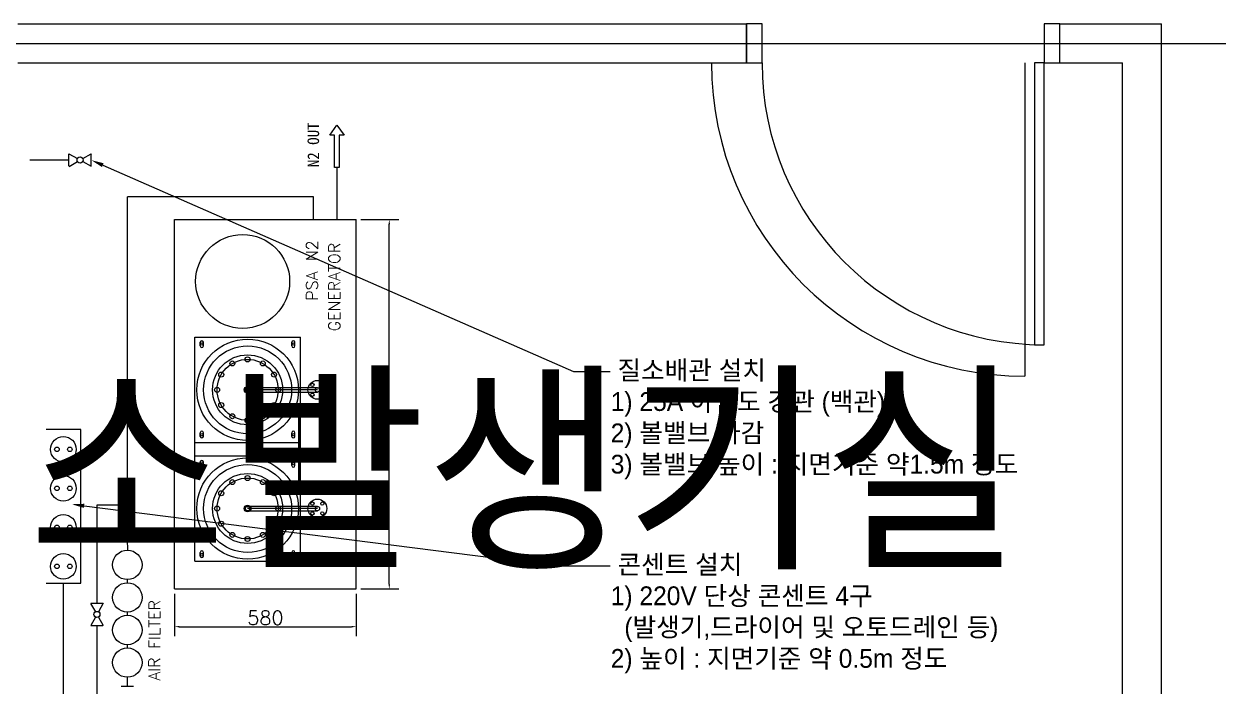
# Model space of a CAD drawing. Header units: millimetres. Extents: x 10462777 to 22643323, y 453826 to 1389191.
# Drawn here: x 11492955 to 11496766, y 614654 to 616770 of the extents above; entities that cross this region are included whole.
import ezdxf
from ezdxf import colors
from ezdxf.entities.mleader import LeaderData, LeaderLine
from ezdxf.math import Vec2, Vec3

# ---------------------------------------------------------------- set-up
doc = ezdxf.new("R2010")
doc.units = ezdxf.units.MM
doc.header["$LTSCALE"] = 200
doc.header["$MEASUREMENT"] = 0
doc.header["$PDMODE"] = 35
doc.header["$PDSIZE"] = -5
doc.layers.get('0').update_dxf_attribs({"linetype": 'CONTINUOUS'})
doc.layers.get('DEFPOINTS').update_dxf_attribs({"linetype": 'CONTINUOUS'})
for name, color, linetype in [('CEN', 1, 'CONTINUOUS'), ('door', 4, 'CONTINUOUS'), ('panel', 4, 'CONTINUOUS'), ('TEXT', 7, 'CONTINUOUS')]:
    doc.layers.add(name, color=color, linetype=linetype)
doc.styles.add('HY울릉도L', font='txt.shx ', dxfattribs={"bigfont": ' whgtxt.shx'})
doc.styles.add('ROMANS', font='txt.shx ', dxfattribs={"bigfont": ' whgtxt.shx'})
doc.styles.get("Standard").update_dxf_attribs({"font": 'SYMBOL'})
doc.dimstyles.new('STD', dxfattribs={"dimscale": 30, "dimtxt": 1.5, "dimasz": 0.5, "dimexe": 1, "dimexo": 0.5, "dimgap": 0.2, "dimtad": 1, "dimdec": 0, "dimzin": 12, "dimdsep": 46, "dimtxsty": 'ROMANS', "dimcen": 1, "dimclrd": 1, "dimclre": 1, "dimclrt": 256, "dimadec": 0, "dimazin": 3, "dimtfac": 1, "dimtdec": 0, "dimtmove": 1, "dimatfit": 3, "dimfxl": 1, "dimtolj": 2, "dimtzin": 0, "dimarcsym": 0})

# ---------------------------------------------------------------- blocks, each defined once
blk = doc.blocks.new('*D302')
at = {"color": 1, "lineweight": -2, "ltscale": 100, "transparency": 16777216}
for p, q in [((11494030.8, 616144.7), (11494151.1, 616144.7)), ((11494121.1, 614979.7), (11494121.1, 616129.7)), ((11494030.8, 614964.7), (11494151.1, 614964.7))]:
    blk.add_line(p, q, dxfattribs=at)
at = {"color": 1, "ltscale": 100, "transparency": 16777216}
for points in [[(11494118.6, 616129.7), (11494123.6, 616129.7), (11494121.1, 616144.7)], [(11494118.6, 614979.7), (11494123.6, 614979.7), (11494121.1, 614964.7)]]:
    blk.add_solid(points, dxfattribs=at)
at = {"layer": 'DEFPOINTS', "color": 0, "ltscale": 100, "transparency": 16777216}
for p in [(11494015.8, 616144.7), (11494121.1, 616144.7), (11494015.8, 614964.7)]:
    blk.add_point(p, dxfattribs=at)
at = {"ltscale": 100, "transparency": 16777216, "insert": (11494092.6, 615554.7), "char_height": 45, "attachment_point": 5, "rotation": 90, "style": 'ROMANS'}
blk.add_mtext('\\A2;1180', dxfattribs=at)
blk = doc.blocks.new('*D307')
at = {"color": 1, "lineweight": -2, "ltscale": 100, "transparency": 16777216}
for p, q in [((11493435.8, 614949.7), (11493435.8, 614814.3)), ((11494015.8, 614949.7), (11494015.8, 614814.3)), ((11493450.8, 614844.3), (11494000.8, 614844.3))]:
    blk.add_line(p, q, dxfattribs=at)
at = {"color": 1, "ltscale": 100, "transparency": 16777216}
for points in [[(11493450.8, 614846.8), (11493450.8, 614841.8), (11493435.8, 614844.3)], [(11494000.8, 614846.8), (11494000.8, 614841.8), (11494015.8, 614844.3)]]:
    blk.add_solid(points, dxfattribs=at)
at = {"layer": 'DEFPOINTS', "color": 0, "ltscale": 100, "transparency": 16777216}
for p in [(11493435.8, 614964.7), (11494015.8, 614964.7), (11494015.8, 614844.3)]:
    blk.add_point(p, dxfattribs=at)
at = {"ltscale": 100, "transparency": 16777216, "insert": (11493725.8, 614872.8), "char_height": 45, "attachment_point": 5, "style": 'ROMANS'}
blk.add_mtext('\\A2;580', dxfattribs=at)

msp = doc.modelspace()

# ---------------------------------------------------------------- linework, layer by layer
at = {"ltscale": 100}
for p, q in [((11496149.58896, 616644.73366), (11496149.58896, 615644.73366)), ((11493435.7949, 616144.73366), (11494015.7949, 616144.73366)), ((11493435.7949, 614964.73366), (11493435.7949, 616144.73366)), ((11494015.7949, 614964.73366), (11494015.7949, 616144.73366)), ((11493435.7949, 614964.73366), (11494015.7949, 614964.73366))]:
    msp.add_line(p, q, dxfattribs=at)
at = {"color": 252, "ltscale": 5}
for p, q in [((11493930.96523, 616414.62861), (11493953.70581, 616446.05102)), ((11493953.70581, 616446.05102), (11493976.91702, 616414.62861)), ((11493946.67644, 616414.62861), (11493930.96523, 616414.62861)), ((11493946.67644, 616310.51594), (11493946.67644, 616414.62861)), ((11493961.20581, 616414.62861), (11493961.20581, 616310.51594)), ((11493976.91702, 616414.62861), (11493961.20581, 616414.62861)), ((11493961.20581, 616310.51594), (11493946.67644, 616310.51594)), ((11493953.94113, 616310.51594), (11493953.94113, 616144.73366)), ((11493879.69331, 616216.78953), (11493285.26358, 616216.78953)), ((11493285.26358, 615194.50342), (11493285.26358, 616216.78953)), ((11493879.69331, 616144.73366), (11493879.69331, 616216.78953)), ((11493285.26358, 615232.87568), (11493187.98796, 615232.87568)), ((11493187.98796, 615232.87568), (11493187.98796, 614919.28801)), ((11493264.97478, 615193.99539), (11493280.40401, 615167.12536)), ((11493265.48281, 615194.50342), (11493305.33606, 615194.50342)), ((11493305.59112, 615194.06286), (11493290.12314, 615167.12536)), ((11493280.54809, 615150.11837), (11493265.48281, 615122.82142)), ((11493265.48281, 615122.82142), (11493304.53631, 615122.82142)), ((11493285.00956, 615122.82142), (11493285.26358, 615088.66745)), ((11493289.97907, 615150.11837), (11493304.79886, 615123.26621)), ((11493285.26358, 614984.66745), (11493285.26358, 614994.66745)), ((11493167.79771, 614918.78048), (11493183.22694, 614891.91045)), ((11493168.30574, 614919.28851), (11493208.15899, 614919.28851)), ((11493208.41404, 614918.84795), (11493192.94607, 614891.91045)), ((11493183.37101, 614874.90346), (11493168.30574, 614847.60651)), ((11493192.80199, 614874.90346), (11493207.62179, 614848.05129)), ((11493285.26358, 614880.66745), (11493285.26358, 614890.66745)), ((11493168.30574, 614847.60651), (11493207.35924, 614847.60651)), ((11493188.0865, 614847.60651), (11493188.0865, 614552.11906)), ((11493285.26358, 614776.66745), (11493285.26358, 614786.66745)), ((11493285.26358, 614654.58878), (11493285.26358, 614682.66745)), ((11493265.48281, 614654.58878), (11493305.33606, 614654.58878))]:
    msp.add_line(p, q, dxfattribs=at)
at = {"color": 5, "ltscale": 100}
for p, q in [((11493098.46414, 616314.9529), (11493098.46414, 616354.80615)), ((11493098.90471, 616355.0612), (11493125.84221, 616339.59323)), ((11493142.8492, 616339.44915), (11493169.70136, 616354.26895)), ((11493169.70136, 616354.26895), (11493170.14615, 616354.00639)), ((11493170.14615, 616314.9529), (11493170.14615, 616354.00639)), ((11493098.46414, 616334.73366), (11492974.14402, 616334.73366)), ((11493098.97217, 616314.44486), (11493125.84221, 616329.8741)), ((11493142.8492, 616330.01817), (11493170.14615, 616314.9529)), ((11493136.38205, 615474.39779), (11493025.7054, 615474.39779)), ((11493136.38205, 614982.9418), (11493136.38205, 615474.39779)), ((11493025.7054, 614982.9418), (11493136.38205, 614982.9418)), ((11493081.04373, 612509.05051), (11493081.04373, 614982.9418))]:
    msp.add_line(p, q, dxfattribs=at)
for p, q in [((11493500.45906, 615432.30119), (11493500.45906, 615769.21723)), ((11493500.45906, 615053.27065), (11493500.45906, 615769.21723)), ((11493500.45906, 615432.30119), (11493500.45906, 615769.21723)), ((11493500.45906, 615769.21723), (11493837.3751, 615769.21723)), ((11493500.45906, 615769.21723), (11493837.3751, 615769.21723)), ((11493500.45906, 615769.21723), (11493837.3751, 615769.21723)), ((11493500.45906, 615432.30119), (11493500.45906, 615769.21723)), ((11493500.45906, 615053.27065), (11493500.45906, 615769.21723)), ((11493837.3751, 615432.30119), (11493837.3751, 615769.21723)), ((11493517.68772, 615741.1409), (11493517.68772, 615752.62667)), ((11493527.8973, 615741.1409), (11493527.8973, 615752.62667)), ((11493809.93686, 615741.1409), (11493809.93686, 615752.62667)), ((11493820.14644, 615741.1409), (11493820.14644, 615752.62667)), ((11493837.3751, 615085.17558), (11493837.3751, 615737.31231)), ((11493891.61348, 615607.68258), (11493668.91708, 615607.68258)), ((11493891.61348, 615600.75921), (11493668.91708, 615600.75921)), ((11493668.91708, 615593.83584), (11493891.61348, 615593.83584)), ((11493818.70995, 615536.94936), (11493818.70995, 615538.86365)), ((11493834.66242, 615538.86365), (11493818.70995, 615538.86365)), ((11493832.74812, 615536.94936), (11493818.70995, 615536.94936)), ((11493832.74812, 615285.53852), (11493832.74812, 615536.94936)), ((11493834.66242, 615283.62423), (11493834.66242, 615538.86365)), ((11493834.66242, 615283.62423), (11493834.66242, 615538.86365)), ((11493517.68772, 615452.08225), (11493517.68772, 615463.56802)), ((11493527.8973, 615452.08225), (11493527.8973, 615463.56802)), ((11493809.93686, 615452.08225), (11493809.93686, 615463.56802)), ((11493820.14644, 615452.08225), (11493820.14644, 615463.56802)), ((11493500.45906, 615432.30119), (11493837.3751, 615432.30119)), ((11493500.45906, 615432.30119), (11493837.3751, 615432.30119)), ((11493500.45906, 615053.27065), (11493500.45906, 615390.18669)), ((11493500.45906, 615053.27065), (11493500.45906, 615390.18669)), ((11493500.45906, 615390.18669), (11493837.3751, 615390.18669)), ((11493500.45906, 615053.27065), (11493500.45906, 615390.18669)), ((11493837.3751, 615053.27065), (11493837.3751, 615390.18669)), ((11493517.68772, 615358.91986), (11493517.68772, 615370.40563)), ((11493527.8973, 615358.91986), (11493527.8973, 615370.40563)), ((11493809.93686, 615358.91986), (11493809.93686, 615370.40563)), ((11493820.14644, 615358.91986), (11493820.14644, 615370.40563)), ((11493818.70995, 615283.62423), (11493818.70995, 615285.53852)), ((11493818.70995, 615285.53852), (11493832.74812, 615285.53852)), ((11493818.70995, 615283.62423), (11493834.66242, 615283.62423)), ((11493891.61348, 615228.65204), (11493668.91708, 615228.65204)), ((11493891.61348, 615221.72867), (11493668.91708, 615221.72867)), ((11493668.91708, 615214.8053), (11493891.61348, 615214.8053)), ((11493500.45906, 615053.27065), (11493837.3751, 615053.27065)), ((11493500.45906, 615053.27065), (11493837.3751, 615053.27065)), ((11493500.45906, 615053.27065), (11493837.3751, 615053.27065)), ((11493517.68772, 615069.86121), (11493517.68772, 615081.34699)), ((11493527.8973, 615069.86121), (11493527.8973, 615081.34699)), ((11493809.93686, 615069.86121), (11493809.93686, 615081.34699)), ((11493820.14644, 615069.86121), (11493820.14644, 615081.34699))]:
    msp.add_line(p, q)
for centre, radius in [((11493134.30514, 616334.73366), 9.75893), ((11493081.04373, 615410.63955), 40.85841), ((11493060.36743, 615410.63955), 7.24479), ((11493101.72003, 615410.63955), 7.24479), ((11493081.04373, 615286.07139), 40.85841), ((11493060.36743, 615286.07139), 7.24479), ((11493101.72003, 615286.07139), 7.24479), ((11493081.04373, 615161.50322), 40.85841), ((11493060.36743, 615161.50322), 7.24479), ((11493101.72003, 615161.50322), 7.24479), ((11493081.04373, 615036.93505), 40.85841), ((11493060.36743, 615036.93505), 7.24479), ((11493101.72003, 615036.93505), 7.24479)]:
    msp.add_circle(centre, radius, dxfattribs=at)
at = {"ltscale": 100}
for centre, radius in [((11493653.1384, 615947.12407), 150), ((11493285.26358, 615041.66745), 47), ((11493285.26358, 614937.66745), 47), ((11493285.26358, 614833.66745), 47), ((11493285.26358, 614729.66745), 47)]:
    msp.add_circle(centre, radius, dxfattribs=at)
for centre, radius in [((11493668.91708, 615600.75921), 162.07703), ((11493522.79251, 615746.88378), 3.82859), ((11493668.91708, 615600.75921), 140.38168), ((11493815.04165, 615746.88378), 3.82859), ((11493668.91708, 615600.75921), 111.66725), ((11493668.91708, 615600.75921), 97.31003), ((11493620.26206, 615685.03217), 7.97623), ((11493668.91708, 615698.06924), 7.97623), ((11493717.5721, 615685.03217), 7.97623), ((11493584.64412, 615649.41423), 7.97623), ((11493753.19004, 615649.41423), 7.97623), ((11493891.61348, 615600.75921), 29.99063), ((11493875.82903, 615616.55903), 5.10479), ((11493907.42344, 615616.5335), 5.10479), ((11493571.60705, 615600.75921), 7.97623), ((11493668.91708, 615600.75921), 10.84768), ((11493668.91708, 615600.75921), 10.84768), ((11493668.91708, 615600.75921), 7.24242), ((11493668.91708, 615600.75921), 6.92337), ((11493668.91708, 615600.75921), 6.92337), ((11493766.22711, 615600.75921), 7.97623), ((11493875.80351, 615584.98493), 5.10479), ((11493891.61348, 615600.75921), 6.92337), ((11493907.39792, 615584.9594), 5.10479), ((11493584.64412, 615552.1042), 7.97623), ((11493753.19004, 615552.1042), 7.97623), ((11493620.26206, 615516.48625), 7.97623), ((11493668.91708, 615503.44918), 7.97623), ((11493717.5721, 615516.48625), 7.97623), ((11493522.79251, 615457.82514), 3.82859), ((11493815.04165, 615457.82514), 3.82859), ((11493668.91708, 615221.72867), 162.07703), ((11493522.79251, 615364.66275), 3.82859), ((11493668.91708, 615221.72867), 140.38168), ((11493815.04165, 615364.66275), 3.82859), ((11493668.91708, 615221.72867), 111.66725), ((11493668.91708, 615221.72867), 97.31003), ((11493620.26206, 615306.00163), 7.97623), ((11493668.91708, 615319.0387), 7.97623), ((11493717.5721, 615306.00163), 7.97623), ((11493584.64412, 615270.38368), 7.97623), ((11493753.19004, 615270.38368), 7.97623), ((11493891.61348, 615221.72867), 29.99063), ((11493875.82903, 615237.52848), 5.10479), ((11493907.42344, 615237.50295), 5.10479), ((11493571.60705, 615221.72867), 7.97623), ((11493668.91708, 615221.72867), 10.84768), ((11493668.91708, 615221.72867), 10.84768), ((11493668.91708, 615221.72867), 7.24242), ((11493668.91708, 615221.72867), 6.92337), ((11493668.91708, 615221.72867), 6.92337), ((11493766.22711, 615221.72867), 7.97623), ((11493875.80351, 615205.95439), 5.10479), ((11493891.61348, 615221.72867), 6.92337), ((11493907.39792, 615205.92885), 5.10479), ((11493584.64412, 615173.07365), 7.97623), ((11493753.19004, 615173.07365), 7.97623), ((11493620.26206, 615137.45571), 7.97623), ((11493668.91708, 615124.41864), 7.97623), ((11493717.5721, 615137.45571), 7.97623), ((11493522.79251, 615075.6041), 3.82859), ((11493815.04165, 615075.6041), 3.82859)]:
    msp.add_circle(centre, radius)
at = {"color": 252, "ltscale": 5}
for centre in [(11493285.26358, 615158.66242), (11493188.0865, 614883.44751)]:
    msp.add_circle(centre, 9.75893, dxfattribs=at)
at = {"ltscale": 100}
msp.add_arc((11496149.58896, 616644.73366), 1000, 180, 270, dxfattribs=at)
for centre, start, end in [((11493522.79251, 615752.62667), 0, 180), ((11493522.79251, 615741.1409), 180, 0), ((11493815.04165, 615752.62667), 0, 180), ((11493815.04165, 615741.1409), 180, 0), ((11493522.79251, 615463.56802), 0, 180), ((11493815.04165, 615463.56802), 0, 180), ((11493522.79251, 615452.08225), 180, 0), ((11493815.04165, 615452.08225), 180, 0), ((11493522.79251, 615370.40563), 0, 180), ((11493522.79251, 615358.91986), 180, 0), ((11493815.04165, 615370.40563), 0, 180), ((11493815.04165, 615358.91986), 180, 0), ((11493522.79251, 615081.34699), 0, 180), ((11493815.04165, 615081.34699), 0, 180), ((11493522.79251, 615069.86121), 180, 0), ((11493815.04165, 615069.86121), 180, 0)]:
    msp.add_arc(centre, 5.10479, start, end)
at = {"layer": 'CEN', "color": 253}
msp.add_line((11491873.2949, 616707.23366), (11497373.2949, 616707.23366), dxfattribs=at)
at = {"layer": 'door', "color": 253, "linetype": 'Continuous'}
for p, q in [((11495260.7949, 616769.73366), (11495260.7949, 616644.73366)), ((11495310.7949, 616769.73366), (11495260.7949, 616769.73366)), ((11495310.7949, 616644.73366), (11495310.7949, 616769.73366)), ((11496210.7949, 616769.73366), (11496210.7949, 616644.73366)), ((11496260.7949, 616769.73366), (11496210.7949, 616769.73366)), ((11496260.7949, 616644.73366), (11496260.7949, 616769.73366)), ((11495260.7949, 616644.73366), (11495310.7949, 616644.73366)), ((11496210.7949, 616644.73366), (11496180.7949, 616644.73366)), ((11496180.7949, 616644.73366), (11496180.7949, 615744.73366)), ((11496210.7949, 615744.73366), (11496210.7949, 616644.73366)), ((11496210.7949, 616644.73366), (11496260.7949, 616644.73366)), ((11496180.7949, 615744.73366), (11496210.7949, 615744.73366))]:
    msp.add_line(p, q, dxfattribs=at)
msp.add_arc((11496210.7949, 616644.73366), 900, 180, 270, dxfattribs=at)
at = {"layer": 'panel', "color": 253}
for p, q in [((11492935.7949, 616769.73366), (11495260.7949, 616769.73366)), ((11495260.7949, 616644.73366), (11495260.7949, 616769.73366)), ((11496260.7949, 616769.73366), (11496585.7949, 616769.73366)), ((11496260.7949, 616644.73366), (11496260.7949, 616769.73366)), ((11496585.7949, 612434.73366), (11496585.7949, 616769.73366)), ((11492935.7949, 616644.73366), (11495260.7949, 616644.73366)), ((11496260.7949, 616644.73366), (11496460.7949, 616644.73366)), ((11496460.7949, 612434.73366), (11496460.7949, 616644.73366))]:
    msp.add_line(p, q, dxfattribs=at)

# ---------------------------------------------------------------- texts
at = {"style": 'ROMANS'}
for s, p in [('PSA N2 ', (11493893.18414, 615885.66795)), ('GENERATOR', (11493964.33716, 615787.85205)), ('FILTER', (11493390.27893, 614773.19073)), ('AIR ', (11493389.72963, 614671.86304))]:
    msp.add_text(s, height=36.818578, rotation=90, dxfattribs=at).set_placement(p)
at = {"insert": (11493860.25645, 616312.00248), "char_height": 36.8185777, "width": 154.8764111, "attachment_point": 1, "rotation": 90, "style": 'ROMANS'}
msp.add_mtext('{\\fGulimChe|b0|i0|c129|p49;N2 OUT}', dxfattribs=at)
at = {"layer": 'TEXT', "color": 3, "style": 'HY울릉도L'}
msp.add_text('질소발생기실', height=600, dxfattribs=at).set_placement((11492333.07992, 615026.07764))

# ---------------------------------------------------------------- dimensions: what is measured, and where the dimension line sits
at = {"ltscale": 100}
dim = msp.add_linear_dim(base=(11494121.10503, 616144.73366), p1=(11494015.7949, 614964.73366), p2=(11494015.7949, 616144.73366), angle=90, dimstyle='STD', dxfattribs=at)
dim.commit()
dim.dimension.update_dxf_attribs({"geometry": '*D302', "text_midpoint": (11494092.60503, 615554.73366)})
dim = msp.add_linear_dim(base=(11494015.7949, 614844.34201), p1=(11493435.7949, 614964.73366), p2=(11494015.7949, 614964.73366), dimstyle='STD', dxfattribs=at)
dim.commit()
dim.dimension.update_dxf_attribs({"geometry": '*D307', "text_midpoint": (11493725.7949, 614872.84201)})

# ---------------------------------------------------------------- leaders
at = {"color": 5, "ltscale": 100}
ml = msp.add_multileader_mtext('Standard', dxfattribs=at)
ml.set_content('{\\fGulim|b0|i0|c129|p50; 질소배관 설치\\P1) 25A 아연도 강관 (백관)\\P2) 볼밸브 마감\\P3) 볼밸브 높이 : 지면기준 약1.5m 정도}', color=5)
ml.set_leader_properties()
ml.build(insert=Vec2(0, 0))
ml.multileader.update_dxf_attribs({"text_right_attachment_type": 6, "dogleg_length": 1, "arrow_head_size": 40})
ctx = ml.context
ctx.base_point, ctx.char_height, ctx.arrow_head_size, ctx.plane_origin = Vec3(11494825.7949, 615659.13279), 60, 40, Vec3(11494265.33201, 614270.2548)
ctx.right_attachment = 6
notes = []
notes.append((ctx, [(0, (1, 1, 0), (11494708.54541, 615659.13279), (1, 0), 117.24949, [(0, [(11493170.14615, 616334.47964)], 0, [])])]))
ctx.mtext.insert, ctx.mtext.width, ctx.mtext.defined_height, ctx.mtext.flow_direction = Vec3(11494827.7949, 615693.4071), 1583.6614872, 507.19897, 5
ml = msp.add_multileader_mtext('Standard', dxfattribs=at)
ml.set_content('{\\fGulim|b0|i0|c129|p50; 콘센트 설치\\P1) 220V 단상 콘센트 4구 \\P  (발생기,드라이어 및 오토드레인 등)\\P2) 높이 : 지면기준 약 0.5m 정도}', color=5)
ml.set_leader_properties()
ml.build(insert=Vec2(0, 0))
ml.multileader.update_dxf_attribs({"text_right_attachment_type": 6, "dogleg_length": 1, "arrow_head_size": 40})
ctx = ml.context
ctx.base_point, ctx.char_height, ctx.arrow_head_size, ctx.plane_origin = Vec3(11494825.7949, 615038.71676), 60, 40, Vec3(11494273.91336, 613579.65754)
ctx.right_attachment = 6
notes.append((ctx, [(0, (1, 1, 0), (11494654.93466, 615038.71676), (1, 0), 170.86024, [(0, [(11493107.38762, 615235.35368)], 0, [])])]))
ctx.mtext.insert, ctx.mtext.width, ctx.mtext.defined_height, ctx.mtext.flow_direction = Vec3(11494827.7949, 615072.99106), 1465.8595171, 475.09635, 5
for ctx, leaders in notes:
    for number, flags, end, landing, length, lines in leaders:
        leader = LeaderData()
        leader.index, (leader.has_last_leader_line, leader.has_dogleg_vector, leader.attachment_direction) = number, flags
        leader.last_leader_point, leader.dogleg_vector, leader.dogleg_length = Vec3(end), Vec3(landing), length
        for number, points, colour, breaks in lines:
            line = LeaderLine()
            line.index, line.vertices, line.color, line.breaks = number, Vec3.list(points), colors.encode_raw_color(colour), breaks
            leader.lines.append(line)
        ctx.leaders.append(leader)

doc.saveas('drawing.dxf')
